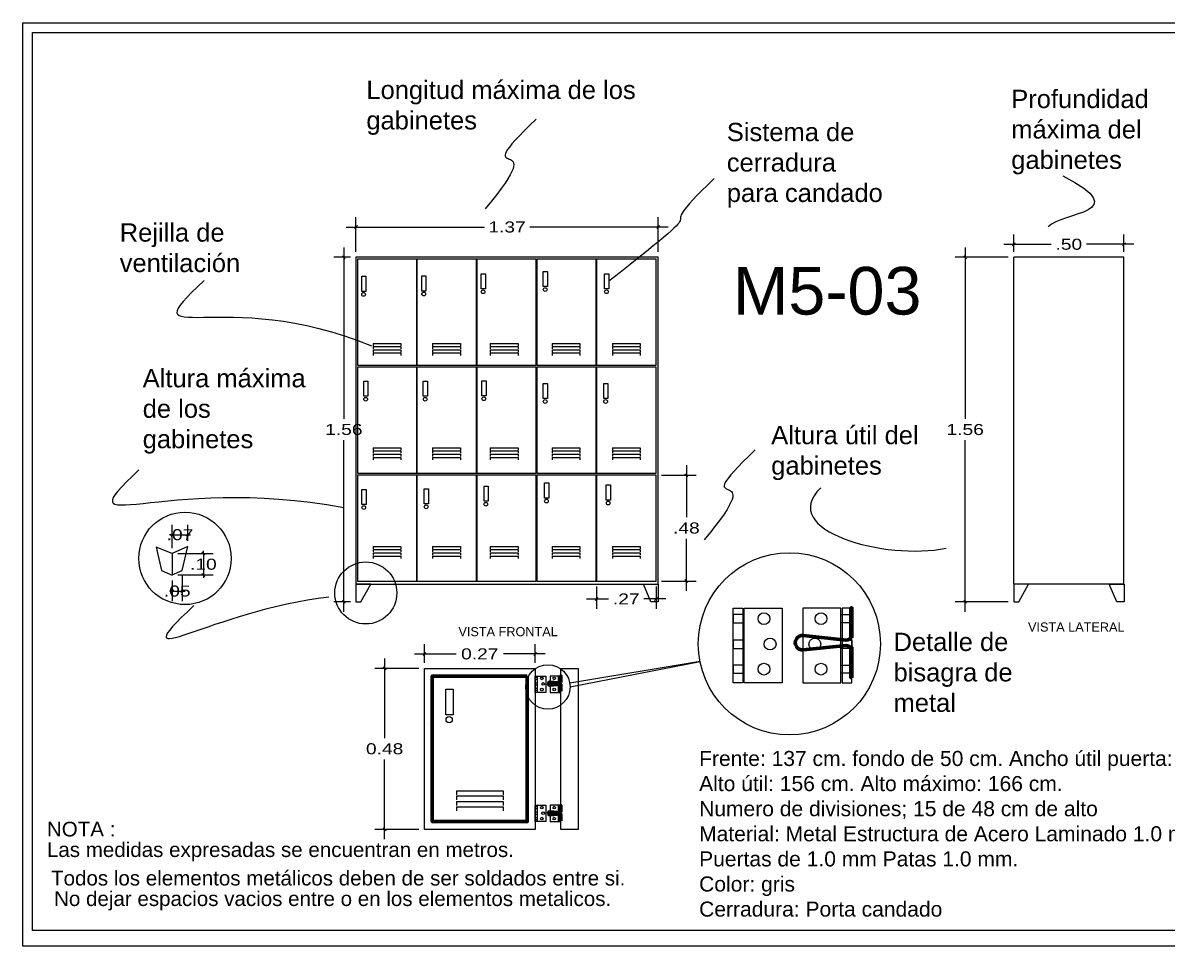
# Model space of a CAD drawing. Header units: inches. Extents: x 2.8 to 12, y 0.4 to 15.1.
# Drawn here: x 2.84 to 8.03, y 10.92 to 15.11 of the extents above; entities that cross this region are included whole.
import ezdxf

# ---------------------------------------------------------------- set-up
doc = ezdxf.new("R2010")
doc.units = ezdxf.units.IN
doc.header["$MEASUREMENT"] = 0
doc.layers.add('PDF_Texto', color=7, linetype='Continuous')
doc.styles.add('PDF Arial', font='arial.ttf')
doc.styles.get("Standard").update_dxf_attribs({"font": 'arial.ttf'})
doc.styles.add('TM-DIM', font='GOTHIC.TTF', dxfattribs={"width": 1.3})
doc.dimstyles.new('TM-25-4', dxfattribs={"dimscale": 0.25, "dimtxt": 0.2, "dimasz": 0.051, "dimexe": 0.18, "dimexo": 0.1, "dimgap": 0.09, "dimtad": 0, "dimtih": 1, "dimtoh": 1, "dimzin": 4, "dimdsep": 46, "dimtxsty": 'TM-DIM', "dimblk": 'OBLIQUE', "dimcen": 0.05, "dimdle": 0.18, "dimclrd": 1, "dimclre": 1, "dimclrt": 7, "dimadec": 0, "dimazin": 0, "dimtfac": 1, "dimtix": 1, "dimtmove": 2, "dimatfit": 3, "dimldrblk": 'OBLIQUE', "dimfxl": 1, "dimtolj": 1, "dimtzin": 4, "dimlwd": 0, "dimlwe": 0, "dimarcsym": 0})

# ---------------------------------------------------------------- blocks, each defined once
blk = doc.blocks.new('_Oblique')
at = {"color": 0, "linetype": 'ByBlock', "lineweight": -2}
blk.add_line((-0.5, -0.5), (0.5, 0.5), dxfattribs=at)
blk = doc.blocks.new('*D2')
at = {"color": 1, "lineweight": 0, "transparency": 16777216}
for p, q in [((4.3538, 14.0721), (4.3538, 14.2292)), ((5.7238, 14.0721), (5.7238, 14.2292)), ((4.3088, 14.1842), (4.9362, 14.1842)), ((5.7688, 14.1842), (5.1414, 14.1842))]:
    blk.add_line(p, q, dxfattribs=at)
at = {"layer": 'Defpoints', "color": 0, "transparency": 16777216}
for p in [(5.7238, 14.1842), (4.3538, 14.0471), (5.7238, 14.0471)]:
    blk.add_point(p, dxfattribs=at)
at = {"color": 1, "lineweight": 0, "transparency": 16777216, "xscale": 0.01275, "yscale": 0.01275, "zscale": 0.01275, "rotation": 180}
blk.add_blockref('_Oblique', (4.3538, 14.1842), dxfattribs=at)
at = {"color": 1, "lineweight": 0, "transparency": 16777216, "xscale": 0.01275, "yscale": 0.01275, "zscale": 0.01275}
blk.add_blockref('_Oblique', (5.7238, 14.1842), dxfattribs=at)
at = {"color": 7, "transparency": 16777216, "insert": (5.0388, 14.1842), "char_height": 0.05, "attachment_point": 5, "style": 'TM-DIM'}
blk.add_mtext('\\A1;1.37', dxfattribs=at)
blk = doc.blocks.new('*D7')
at = {"color": 1, "lineweight": 0, "transparency": 16777216}
for p, q in [((5.8519, 13.1048), (5.8519, 12.8685)), ((5.7391, 13.0598), (5.8969, 13.0598)), ((5.8519, 12.5348), (5.8519, 12.771)), ((5.7391, 12.5798), (5.8969, 12.5798))]:
    blk.add_line(p, q, dxfattribs=at)
at = {"layer": 'Defpoints', "color": 0, "transparency": 16777216}
for p in [(5.7141, 13.0598), (5.7141, 12.5798), (5.8519, 12.5798)]:
    blk.add_point(p, dxfattribs=at)
at = {"color": 1, "lineweight": 0, "transparency": 16777216, "xscale": 0.01275, "yscale": 0.01275, "zscale": 0.01275}
for p, rotation in [((5.8519, 13.0598), 90), ((5.8519, 12.5798), 270)]:
    blk.add_blockref('_Oblique', p, dxfattribs=dict(at, rotation=rotation))
at = {"color": 7, "transparency": 16777216, "insert": (5.8519, 12.8198), "char_height": 0.05, "attachment_point": 5, "style": 'TM-DIM'}
blk.add_mtext('\\A1;.48', dxfattribs=at)
blk = doc.blocks.new('*D8')
at = {"color": 1, "lineweight": 0, "transparency": 16777216}
for p, q in [((5.4441, 12.5548), (5.4441, 12.4534)), ((5.7141, 12.5548), (5.7141, 12.4534)), ((5.3991, 12.4984), (5.4993, 12.4984)), ((5.7591, 12.4984), (5.659, 12.4984))]:
    blk.add_line(p, q, dxfattribs=at)
at = {"layer": 'Defpoints', "color": 0, "transparency": 16777216}
for p in [(5.4441, 12.5798), (5.7141, 12.5798), (5.4441, 12.4984)]:
    blk.add_point(p, dxfattribs=at)
at = {"color": 1, "lineweight": 0, "transparency": 16777216, "xscale": 0.01275, "yscale": 0.01275, "zscale": 0.01275, "rotation": 180}
blk.add_blockref('_Oblique', (5.4441, 12.4984), dxfattribs=at)
at = {"color": 1, "lineweight": 0, "transparency": 16777216, "xscale": 0.01275, "yscale": 0.01275, "zscale": 0.01275}
blk.add_blockref('_Oblique', (5.7141, 12.4984), dxfattribs=at)
at = {"color": 7, "transparency": 16777216, "insert": (5.5791, 12.4984), "char_height": 0.05, "attachment_point": 5, "style": 'TM-DIM'}
blk.add_mtext('\\A1;.27', dxfattribs=at)
blk = doc.blocks.new('*D9')
at = {"color": 1, "lineweight": 0, "transparency": 16777216}
for p, q in [((4.2991, 14.0921), (4.2991, 13.3151)), ((4.3288, 14.0471), (4.2541, 14.0471)), ((4.2991, 12.4407), (4.2991, 13.2176)), ((4.3288, 12.4857), (4.2541, 12.4857))]:
    blk.add_line(p, q, dxfattribs=at)
at = {"layer": 'Defpoints', "color": 0, "transparency": 16777216}
for p in [(4.3538, 14.0471), (4.2991, 12.4857), (4.3538, 12.4857)]:
    blk.add_point(p, dxfattribs=at)
at = {"color": 1, "lineweight": 0, "transparency": 16777216, "xscale": 0.01275, "yscale": 0.01275, "zscale": 0.01275}
for p, rotation in [((4.2991, 14.0471), 90), ((4.2991, 12.4857), 270)]:
    blk.add_blockref('_Oblique', p, dxfattribs=dict(at, rotation=rotation))
at = {"color": 7, "transparency": 16777216, "insert": (4.2991, 13.2664), "char_height": 0.05, "attachment_point": 5, "style": 'TM-DIM'}
blk.add_mtext('\\A1;1.56', dxfattribs=at)
blk = doc.blocks.new('*D10')
at = {"color": 1, "lineweight": 0, "transparency": 16777216}
for p, q in [((7.3356, 14.0721), (7.3356, 14.151)), ((7.8356, 14.0721), (7.8356, 14.151)), ((7.2906, 14.106), (7.506, 14.106)), ((7.8806, 14.106), (7.6652, 14.106))]:
    blk.add_line(p, q, dxfattribs=at)
at = {"layer": 'Defpoints', "color": 0, "transparency": 16777216}
for p in [(7.8356, 14.106), (7.3356, 14.0471), (7.8356, 14.0471)]:
    blk.add_point(p, dxfattribs=at)
at = {"color": 1, "lineweight": 0, "transparency": 16777216, "xscale": 0.01275, "yscale": 0.01275, "zscale": 0.01275, "rotation": 180}
blk.add_blockref('_Oblique', (7.3356, 14.106), dxfattribs=at)
at = {"color": 1, "lineweight": 0, "transparency": 16777216, "xscale": 0.01275, "yscale": 0.01275, "zscale": 0.01275}
blk.add_blockref('_Oblique', (7.8356, 14.106), dxfattribs=at)
at = {"color": 7, "transparency": 16777216, "insert": (7.5856, 14.106), "char_height": 0.05, "attachment_point": 5, "style": 'TM-DIM'}
blk.add_mtext('\\A1;.50', dxfattribs=at)
blk = doc.blocks.new('*D11')
at = {"color": 1, "lineweight": 0, "transparency": 16777216}
for p, q in [((7.1158, 14.0921), (7.1158, 13.315)), ((7.3106, 14.0471), (7.0708, 14.0471)), ((7.1158, 12.4404), (7.1158, 13.2175)), ((7.3106, 12.4854), (7.0708, 12.4854))]:
    blk.add_line(p, q, dxfattribs=at)
at = {"layer": 'Defpoints', "color": 0, "transparency": 16777216}
for p in [(7.3356, 14.0471), (7.1158, 12.4854), (7.3356, 12.4854)]:
    blk.add_point(p, dxfattribs=at)
at = {"color": 1, "lineweight": 0, "transparency": 16777216, "xscale": 0.01275, "yscale": 0.01275, "zscale": 0.01275}
for p, rotation in [((7.1158, 14.0471), 90), ((7.1158, 12.4854), 270)]:
    blk.add_blockref('_Oblique', p, dxfattribs=dict(at, rotation=rotation))
at = {"color": 7, "transparency": 16777216, "insert": (7.1158, 13.2662), "char_height": 0.05, "attachment_point": 5, "style": 'TM-DIM'}
blk.add_mtext('\\A1;1.56', dxfattribs=at)
blk = doc.blocks.new('*D22')
at = {"color": 1, "lineweight": 0, "transparency": 16777216}
for p, q in [((3.6622, 12.7041), (3.6622, 12.7168)), ((3.546, 12.7041), (3.7072, 12.7041)), ((3.6622, 12.7041), (3.6622, 12.6071)), ((3.546, 12.6071), (3.7072, 12.6071)), ((3.6622, 12.6071), (3.6622, 12.5943))]:
    blk.add_line(p, q, dxfattribs=at)
at = {"layer": 'Defpoints', "color": 0, "transparency": 16777216}
for p in [(3.521, 12.7041), (3.521, 12.6071), (3.6622, 12.6071)]:
    blk.add_point(p, dxfattribs=at)
at = {"color": 1, "lineweight": 0, "transparency": 16777216, "xscale": 0.01275, "yscale": 0.01275, "zscale": 0.01275}
for p, rotation in [((3.6622, 12.7041), 270), ((3.6622, 12.6071), 90)]:
    blk.add_blockref('_Oblique', p, dxfattribs=dict(at, rotation=rotation))
at = {"color": 7, "transparency": 16777216, "insert": (3.6622, 12.6556), "char_height": 0.05, "attachment_point": 5, "style": 'TM-DIM'}
blk.add_mtext('\\A1;.10', dxfattribs=at)
blk = doc.blocks.new('*D23')
at = {"color": 1, "lineweight": 0, "transparency": 16777216}
for p, q in [((3.521, 12.7291), (3.521, 12.8344)), ((3.5912, 12.7619), (3.5912, 12.8344)), ((3.521, 12.7894), (3.5083, 12.7894)), ((3.521, 12.7894), (3.5912, 12.7894)), ((3.5912, 12.7894), (3.604, 12.7894))]:
    blk.add_line(p, q, dxfattribs=at)
at = {"layer": 'Defpoints', "color": 0, "transparency": 16777216}
for p in [(3.5912, 12.7894), (3.5912, 12.7369), (3.521, 12.7041)]:
    blk.add_point(p, dxfattribs=at)
at = {"color": 1, "lineweight": 0, "transparency": 16777216, "xscale": 0.01275, "yscale": 0.01275, "zscale": 0.01275}
blk.add_blockref('_Oblique', (3.521, 12.7894), dxfattribs=at)
at = {"color": 1, "lineweight": 0, "transparency": 16777216, "xscale": 0.01275, "yscale": 0.01275, "zscale": 0.01275, "rotation": 180}
blk.add_blockref('_Oblique', (3.5912, 12.7894), dxfattribs=at)
at = {"color": 7, "transparency": 16777216, "insert": (3.5561, 12.7894), "char_height": 0.05, "attachment_point": 5, "style": 'TM-DIM'}
blk.add_mtext('\\A1;.07', dxfattribs=at)
blk = doc.blocks.new('*D24')
at = {"color": 1, "lineweight": 0, "transparency": 16777216}
for p, q in [((3.521, 12.5821), (3.521, 12.4891)), ((3.5664, 12.6029), (3.5664, 12.4891)), ((3.521, 12.5341), (3.5083, 12.5341)), ((3.521, 12.5341), (3.5664, 12.5341)), ((3.5664, 12.5341), (3.5792, 12.5341))]:
    blk.add_line(p, q, dxfattribs=at)
at = {"layer": 'Defpoints', "color": 0, "transparency": 16777216}
for p in [(3.521, 12.6071), (3.5664, 12.6279), (3.5664, 12.5341)]:
    blk.add_point(p, dxfattribs=at)
at = {"color": 1, "lineweight": 0, "transparency": 16777216, "xscale": 0.01275, "yscale": 0.01275, "zscale": 0.01275}
blk.add_blockref('_Oblique', (3.521, 12.5341), dxfattribs=at)
at = {"color": 1, "lineweight": 0, "transparency": 16777216, "xscale": 0.01275, "yscale": 0.01275, "zscale": 0.01275, "rotation": 180}
blk.add_blockref('_Oblique', (3.5664, 12.5341), dxfattribs=at)
at = {"color": 7, "transparency": 16777216, "insert": (3.5437, 12.5341), "char_height": 0.05, "attachment_point": 5, "style": 'TM-DIM'}
blk.add_mtext('\\A1;.05', dxfattribs=at)
blk = doc.blocks.new('*D29')
at = {"color": 1, "lineweight": 0, "transparency": 16777216}
for p, q in [((4.4838, 12.2289), (4.4838, 11.8677)), ((4.6393, 12.1839), (4.4388, 12.1839)), ((4.4838, 11.4091), (4.4838, 11.7702)), ((4.6393, 11.4541), (4.4388, 11.4541))]:
    blk.add_line(p, q, dxfattribs=at)
at = {"layer": 'Defpoints', "color": 0, "transparency": 16777216}
for p in [(4.6643, 12.1839), (4.4838, 11.4541), (4.6643, 11.4541)]:
    blk.add_point(p, dxfattribs=at)
at = {"color": 1, "lineweight": 0, "transparency": 16777216, "xscale": 0.01275, "yscale": 0.01275, "zscale": 0.01275}
for p, rotation in [((4.4838, 12.1839), 90), ((4.4838, 11.4541), 270)]:
    blk.add_blockref('_Oblique', p, dxfattribs=dict(at, rotation=rotation))
at = {"color": 7, "transparency": 16777216, "insert": (4.4838, 11.819), "char_height": 0.05, "attachment_point": 5, "style": 'TM-DIM'}
blk.add_mtext('\\A1;0.48', dxfattribs=at)
blk = doc.blocks.new('*D30')
at = {"color": 1, "lineweight": 0, "transparency": 16777216}
for p, q in [((4.6643, 12.2089), (4.6643, 12.2942)), ((5.1659, 12.2089), (5.1659, 12.2942)), ((4.6193, 12.2492), (4.8075, 12.2492)), ((5.2109, 12.2492), (5.0227, 12.2492))]:
    blk.add_line(p, q, dxfattribs=at)
at = {"layer": 'Defpoints', "color": 0, "transparency": 16777216}
for p in [(5.1659, 12.2492), (4.6643, 12.1839), (5.1659, 12.1839)]:
    blk.add_point(p, dxfattribs=at)
at = {"color": 1, "lineweight": 0, "transparency": 16777216, "xscale": 0.01275, "yscale": 0.01275, "zscale": 0.01275, "rotation": 180}
blk.add_blockref('_Oblique', (4.6643, 12.2492), dxfattribs=at)
at = {"color": 1, "lineweight": 0, "transparency": 16777216, "xscale": 0.01275, "yscale": 0.01275, "zscale": 0.01275}
blk.add_blockref('_Oblique', (5.1659, 12.2492), dxfattribs=at)
at = {"color": 7, "transparency": 16777216, "insert": (4.9151, 12.2492), "char_height": 0.05, "attachment_point": 5, "style": 'TM-DIM'}
blk.add_mtext('\\A1;0.27', dxfattribs=at)

msp = doc.modelspace()

# ---------------------------------------------------------------- linework, layer by layer
at = {"color": 5}
for p, q in [((5.7238, 14.0471), (4.3538, 14.0471)), ((4.3538, 14.0471), (4.3538, 12.4871)), ((4.6302, 14.0382), (4.3602, 14.0382)), ((4.3602, 14.0382), (4.3602, 13.5582)), ((4.9002, 14.0382), (4.6302, 14.0382)), ((4.6302, 14.0382), (4.6302, 13.5582)), ((4.6302, 13.5582), (4.6302, 14.0382)), ((4.9002, 13.5582), (4.9002, 14.0382)), ((5.1711, 14.0382), (4.9011, 14.0382)), ((4.9011, 14.0382), (4.9011, 13.5582)), ((5.1711, 13.5582), (5.1711, 14.0382)), ((5.4435, 14.0382), (5.1735, 14.0382)), ((5.1735, 14.0382), (5.1735, 13.5582)), ((5.4435, 13.5582), (5.4435, 14.0382)), ((5.7141, 14.0382), (5.4441, 14.0382)), ((5.4441, 14.0382), (5.4441, 13.5582)), ((5.7141, 13.5582), (5.7141, 14.0382)), ((5.7238, 12.5656), (5.7238, 14.0471)), ((7.8356, 14.0471), (7.3356, 14.0471)), ((7.336, 12.5652), (7.3356, 14.0471)), ((7.8356, 12.5656), (7.8356, 14.0471)), ((4.4314, 13.6569), (4.5574, 13.6569)), ((4.4314, 13.6569), (4.4314, 13.6457)), ((4.4314, 13.6431), (4.5574, 13.6431)), ((4.4314, 13.6431), (4.4314, 13.6319)), ((4.5574, 13.6569), (4.5574, 13.6457)), ((4.5574, 13.6431), (4.5574, 13.6319)), ((4.7016, 13.6569), (4.8276, 13.6569)), ((4.7016, 13.6569), (4.7016, 13.6457)), ((4.7016, 13.6431), (4.8276, 13.6431)), ((4.7016, 13.6431), (4.7016, 13.6319)), ((4.8276, 13.6569), (4.8276, 13.6457)), ((4.8276, 13.6431), (4.8276, 13.6319)), ((4.9625, 13.6569), (5.0885, 13.6569)), ((4.9625, 13.6569), (4.9625, 13.6457)), ((4.9625, 13.6431), (5.0885, 13.6431)), ((4.9625, 13.6431), (4.9625, 13.6319)), ((5.0885, 13.6569), (5.0885, 13.6457)), ((5.0885, 13.6431), (5.0885, 13.6319)), ((5.243, 13.6569), (5.369, 13.6569)), ((5.243, 13.6569), (5.243, 13.6457)), ((5.243, 13.6431), (5.369, 13.6431)), ((5.243, 13.6431), (5.243, 13.6319)), ((5.369, 13.6569), (5.369, 13.6457)), ((5.369, 13.6431), (5.369, 13.6319)), ((5.5169, 13.6569), (5.643, 13.6569)), ((5.5169, 13.6569), (5.5169, 13.6457)), ((5.5169, 13.6431), (5.643, 13.6431)), ((5.5169, 13.6431), (5.5169, 13.6319)), ((5.643, 13.6569), (5.643, 13.6457)), ((5.643, 13.6431), (5.643, 13.6319)), ((4.4314, 13.6282), (4.5574, 13.6282)), ((4.4314, 13.6282), (4.4314, 13.617)), ((4.4314, 13.6135), (4.5574, 13.6135)), ((4.4314, 13.6135), (4.4314, 13.6023)), ((4.5574, 13.6282), (4.5574, 13.617)), ((4.5574, 13.6135), (4.5574, 13.6023)), ((4.7016, 13.6282), (4.8276, 13.6282)), ((4.7016, 13.6282), (4.7016, 13.617)), ((4.7016, 13.6135), (4.8276, 13.6135)), ((4.7016, 13.6135), (4.7016, 13.6023)), ((4.8276, 13.6282), (4.8276, 13.617)), ((4.8276, 13.6135), (4.8276, 13.6023)), ((4.9625, 13.6282), (5.0885, 13.6282)), ((4.9625, 13.6282), (4.9625, 13.617)), ((4.9625, 13.6135), (5.0885, 13.6135)), ((4.9625, 13.6135), (4.9625, 13.6023)), ((5.0885, 13.6282), (5.0885, 13.617)), ((5.0885, 13.6135), (5.0885, 13.6023)), ((5.243, 13.6282), (5.369, 13.6282)), ((5.243, 13.6282), (5.243, 13.617)), ((5.243, 13.6135), (5.369, 13.6135)), ((5.243, 13.6135), (5.243, 13.6023)), ((5.369, 13.6282), (5.369, 13.617)), ((5.369, 13.6135), (5.369, 13.6023)), ((5.5169, 13.6282), (5.643, 13.6282)), ((5.5169, 13.6282), (5.5169, 13.617)), ((5.5169, 13.6135), (5.643, 13.6135)), ((5.5169, 13.6135), (5.5169, 13.6023)), ((5.643, 13.6282), (5.643, 13.617)), ((5.643, 13.6135), (5.643, 13.6023)), ((4.3602, 13.5582), (4.6302, 13.5582)), ((4.6302, 13.5489), (4.3602, 13.5489)), ((4.3602, 13.5489), (4.3602, 13.0689)), ((4.6302, 13.5582), (4.9002, 13.5582)), ((4.9002, 13.5489), (4.6302, 13.5489)), ((4.6302, 13.5489), (4.6302, 13.0689)), ((4.6302, 13.0689), (4.6302, 13.5489)), ((4.9002, 13.0689), (4.9002, 13.5489)), ((4.9011, 13.5582), (5.1711, 13.5582)), ((5.1711, 13.5489), (4.9011, 13.5489)), ((4.9011, 13.5489), (4.9011, 13.0689)), ((5.1711, 13.0689), (5.1711, 13.5489)), ((5.1735, 13.5582), (5.4435, 13.5582)), ((5.4435, 13.5489), (5.1735, 13.5489)), ((5.1735, 13.5489), (5.1735, 13.0689)), ((5.4435, 13.0689), (5.4435, 13.5489)), ((5.4441, 13.5582), (5.7141, 13.5582)), ((5.7141, 13.5489), (5.4441, 13.5489)), ((5.4441, 13.5489), (5.4441, 13.0689)), ((5.7141, 13.0689), (5.7141, 13.5489)), ((4.4314, 13.1836), (4.5574, 13.1836)), ((4.4314, 13.1836), (4.4314, 13.1724)), ((4.5574, 13.1836), (4.5574, 13.1724)), ((4.7016, 13.1836), (4.8276, 13.1836)), ((4.7016, 13.1836), (4.7016, 13.1724)), ((4.8276, 13.1836), (4.8276, 13.1724)), ((4.9625, 13.1836), (5.0885, 13.1836)), ((4.9625, 13.1836), (4.9625, 13.1724)), ((5.0885, 13.1836), (5.0885, 13.1724)), ((5.243, 13.1836), (5.369, 13.1836)), ((5.243, 13.1836), (5.243, 13.1724)), ((5.369, 13.1836), (5.369, 13.1724)), ((5.5169, 13.1836), (5.643, 13.1836)), ((5.5169, 13.1836), (5.5169, 13.1724)), ((5.643, 13.1836), (5.643, 13.1724)), ((4.4314, 13.1697), (4.5574, 13.1697)), ((4.4314, 13.1697), (4.4314, 13.1586)), ((4.4314, 13.1548), (4.5574, 13.1548)), ((4.4314, 13.1548), (4.4314, 13.1437)), ((4.4314, 13.1401), (4.5574, 13.1401)), ((4.4314, 13.1401), (4.4314, 13.129)), ((4.5574, 13.1697), (4.5574, 13.1586)), ((4.5574, 13.1548), (4.5574, 13.1437)), ((4.5574, 13.1401), (4.5574, 13.129)), ((4.7016, 13.1697), (4.8276, 13.1697)), ((4.7016, 13.1697), (4.7016, 13.1586)), ((4.7016, 13.1548), (4.8276, 13.1548)), ((4.7016, 13.1548), (4.7016, 13.1437)), ((4.7016, 13.1401), (4.8276, 13.1401)), ((4.7016, 13.1401), (4.7016, 13.129)), ((4.8276, 13.1697), (4.8276, 13.1586)), ((4.8276, 13.1548), (4.8276, 13.1437)), ((4.8276, 13.1401), (4.8276, 13.129)), ((4.9625, 13.1697), (5.0885, 13.1697)), ((4.9625, 13.1697), (4.9625, 13.1586)), ((4.9625, 13.1548), (5.0885, 13.1548)), ((4.9625, 13.1548), (4.9625, 13.1437)), ((4.9625, 13.1401), (5.0885, 13.1401)), ((4.9625, 13.1401), (4.9625, 13.129)), ((5.0885, 13.1697), (5.0885, 13.1586)), ((5.0885, 13.1548), (5.0885, 13.1437)), ((5.0885, 13.1401), (5.0885, 13.129)), ((5.243, 13.1697), (5.369, 13.1697)), ((5.243, 13.1697), (5.243, 13.1586)), ((5.243, 13.1548), (5.369, 13.1548)), ((5.243, 13.1548), (5.243, 13.1437)), ((5.243, 13.1401), (5.369, 13.1401)), ((5.243, 13.1401), (5.243, 13.129)), ((5.369, 13.1697), (5.369, 13.1586)), ((5.369, 13.1548), (5.369, 13.1437)), ((5.369, 13.1401), (5.369, 13.129)), ((5.5169, 13.1697), (5.643, 13.1697)), ((5.5169, 13.1697), (5.5169, 13.1586)), ((5.5169, 13.1548), (5.643, 13.1548)), ((5.5169, 13.1548), (5.5169, 13.1437)), ((5.5169, 13.1401), (5.643, 13.1401)), ((5.5169, 13.1401), (5.5169, 13.129)), ((5.643, 13.1697), (5.643, 13.1586)), ((5.643, 13.1548), (5.643, 13.1437)), ((5.643, 13.1401), (5.643, 13.129)), ((4.3602, 13.0689), (4.6302, 13.0689)), ((4.6302, 13.0598), (4.3602, 13.0598)), ((4.3602, 13.0598), (4.3602, 12.5798)), ((4.6302, 13.0689), (4.9002, 13.0689)), ((4.9002, 13.0598), (4.6302, 13.0598)), ((4.6302, 13.0598), (4.6302, 12.5798)), ((4.6302, 12.5798), (4.6302, 13.0598)), ((4.9002, 12.5798), (4.9002, 13.0598)), ((4.9011, 13.0689), (5.1711, 13.0689)), ((5.1711, 13.0598), (4.9011, 13.0598)), ((4.9011, 13.0598), (4.9011, 12.5798)), ((5.1711, 12.5798), (5.1711, 13.0598)), ((5.1735, 13.0689), (5.4435, 13.0689)), ((5.4435, 13.0598), (5.1735, 13.0598)), ((5.1735, 13.0598), (5.1735, 12.5798)), ((5.4435, 12.5798), (5.4435, 13.0598)), ((5.4441, 13.0689), (5.7141, 13.0689)), ((5.7141, 13.0598), (5.4441, 13.0598)), ((5.4441, 13.0598), (5.4441, 12.5798)), ((5.7141, 12.5798), (5.7141, 13.0598)), ((3.521, 12.7041), (3.4481, 12.7334)), ((3.4481, 12.7334), (3.4717, 12.6269)), ((3.5912, 12.7369), (3.521, 12.7041)), ((3.5664, 12.6279), (3.5912, 12.7369)), ((4.4314, 12.7366), (4.5574, 12.7366)), ((4.4314, 12.7366), (4.4314, 12.7254)), ((4.4314, 12.7227), (4.5574, 12.7227)), ((4.4314, 12.7227), (4.4314, 12.7116)), ((4.5574, 12.7366), (4.5574, 12.7254)), ((4.5574, 12.7227), (4.5574, 12.7116)), ((4.7016, 12.7366), (4.8276, 12.7366)), ((4.7016, 12.7366), (4.7016, 12.7254)), ((4.7016, 12.7227), (4.8276, 12.7227)), ((4.7016, 12.7227), (4.7016, 12.7116)), ((4.8276, 12.7366), (4.8276, 12.7254)), ((4.8276, 12.7227), (4.8276, 12.7116)), ((4.9625, 12.7366), (5.0885, 12.7366)), ((4.9625, 12.7366), (4.9625, 12.7254)), ((4.9625, 12.7227), (5.0885, 12.7227)), ((4.9625, 12.7227), (4.9625, 12.7116)), ((5.0885, 12.7366), (5.0885, 12.7254)), ((5.0885, 12.7227), (5.0885, 12.7116)), ((5.243, 12.7366), (5.369, 12.7366)), ((5.243, 12.7366), (5.243, 12.7254)), ((5.243, 12.7227), (5.369, 12.7227)), ((5.243, 12.7227), (5.243, 12.7116)), ((5.369, 12.7366), (5.369, 12.7254)), ((5.369, 12.7227), (5.369, 12.7116)), ((5.5169, 12.7366), (5.643, 12.7366)), ((5.5169, 12.7366), (5.5169, 12.7254)), ((5.5169, 12.7227), (5.643, 12.7227)), ((5.5169, 12.7227), (5.5169, 12.7116)), ((5.643, 12.7366), (5.643, 12.7254)), ((5.643, 12.7227), (5.643, 12.7116)), ((3.521, 12.7041), (3.521, 12.6071)), ((4.4314, 12.7078), (4.5574, 12.7078)), ((4.4314, 12.7078), (4.4314, 12.6967)), ((4.4314, 12.6931), (4.5574, 12.6931)), ((4.4314, 12.6931), (4.4314, 12.682)), ((4.5574, 12.7078), (4.5574, 12.6967)), ((4.5574, 12.6931), (4.5574, 12.682)), ((4.7016, 12.7078), (4.8276, 12.7078)), ((4.7016, 12.7078), (4.7016, 12.6967)), ((4.7016, 12.6931), (4.8276, 12.6931)), ((4.7016, 12.6931), (4.7016, 12.682)), ((4.8276, 12.7078), (4.8276, 12.6967)), ((4.8276, 12.6931), (4.8276, 12.682)), ((4.9625, 12.7078), (5.0885, 12.7078)), ((4.9625, 12.7078), (4.9625, 12.6967)), ((4.9625, 12.6931), (5.0885, 12.6931)), ((4.9625, 12.6931), (4.9625, 12.682)), ((5.0885, 12.7078), (5.0885, 12.6967)), ((5.0885, 12.6931), (5.0885, 12.682)), ((5.243, 12.7078), (5.369, 12.7078)), ((5.243, 12.7078), (5.243, 12.6967)), ((5.243, 12.6931), (5.369, 12.6931)), ((5.243, 12.6931), (5.243, 12.682)), ((5.369, 12.7078), (5.369, 12.6967)), ((5.369, 12.6931), (5.369, 12.682)), ((5.5169, 12.7078), (5.643, 12.7078)), ((5.5169, 12.7078), (5.5169, 12.6967)), ((5.5169, 12.6931), (5.643, 12.6931)), ((5.5169, 12.6931), (5.5169, 12.682)), ((5.643, 12.7078), (5.643, 12.6967)), ((5.643, 12.6931), (5.643, 12.682)), ((3.4717, 12.6269), (3.521, 12.6066)), ((3.521, 12.6071), (3.5664, 12.6279)), ((4.3538, 12.5656), (5.7238, 12.5656)), ((4.4207, 12.5656), (4.3538, 12.5656)), ((4.3538, 12.5656), (4.3538, 12.4857)), ((4.3602, 12.5798), (4.6302, 12.5798)), ((4.3765, 12.4857), (4.4207, 12.5656)), ((4.6302, 12.5798), (4.9002, 12.5798)), ((4.9011, 12.5798), (5.1711, 12.5798)), ((5.1735, 12.5798), (5.4435, 12.5798)), ((5.4441, 12.5798), (5.7141, 12.5798)), ((5.6907, 12.4849), (5.6572, 12.5652)), ((5.6572, 12.5652), (5.7238, 12.5652)), ((5.7241, 12.5652), (5.7241, 12.4849)), ((7.836, 12.5652), (7.336, 12.5652)), ((7.4029, 12.5652), (7.336, 12.5652)), ((7.336, 12.5652), (7.336, 12.4854)), ((7.3587, 12.4854), (7.4029, 12.5652)), ((7.8025, 12.4849), (7.769, 12.5652)), ((7.769, 12.5652), (7.8356, 12.5652)), ((7.836, 12.5652), (7.836, 12.4849)), ((4.3538, 12.4857), (4.3765, 12.4857)), ((5.7241, 12.4849), (5.6907, 12.4849)), ((7.336, 12.4854), (7.3587, 12.4854)), ((7.836, 12.4849), (7.8025, 12.4849)), ((5.9136, 12.2156), (5.3233, 12.1163)), ((5.3247, 12.0996), (5.9136, 12.2156)), ((4.809, 11.6293), (5.0209, 11.6293)), ((4.809, 11.6293), (4.809, 11.6106)), ((5.0209, 11.6293), (5.0209, 11.6106)), ((4.809, 11.6061), (5.0209, 11.6061)), ((4.809, 11.6061), (4.809, 11.5873)), ((4.809, 11.581), (5.0209, 11.581)), ((4.809, 11.581), (4.809, 11.5622)), ((5.0209, 11.6061), (5.0209, 11.5873)), ((5.0209, 11.581), (5.0209, 11.5622)), ((4.809, 11.5563), (5.0209, 11.5563)), ((4.809, 11.5563), (4.809, 11.5375)), ((5.0209, 11.5563), (5.0209, 11.5375))]:
    msp.add_line(p, q, dxfattribs=at)
for points in [[(2.8439, 15.1096), (11.9131, 15.1096), (11.9131, 10.9249), (2.8439, 10.9249)], [(2.8876, 15.0665), (11.8259, 15.0665), (11.8259, 10.9961), (2.8876, 10.9961)], [(4.3798, 13.9612), (4.3989, 13.9612), (4.3989, 13.8927), (4.3798, 13.8927)], [(4.6522, 13.9628), (4.6714, 13.9628), (4.6714, 13.8943), (4.6522, 13.8943)], [(4.9215, 13.9729), (4.9407, 13.9729), (4.9407, 13.9044), (4.9215, 13.9044)], [(5.2028, 13.9827), (5.2219, 13.9827), (5.2219, 13.9142), (5.2028, 13.9142)], [(5.4812, 13.9729), (5.5003, 13.9729), (5.5003, 13.9044), (5.4812, 13.9044)], [(4.925, 13.4879), (4.9441, 13.4879), (4.9441, 13.4194), (4.925, 13.4194)], [(4.3893, 13.4859), (4.4084, 13.4859), (4.4084, 13.4174), (4.3893, 13.4174)], [(4.6592, 13.4859), (4.6783, 13.4859), (4.6783, 13.4174), (4.6592, 13.4174)], [(5.2031, 13.4757), (5.2222, 13.4757), (5.2222, 13.4072), (5.2031, 13.4072)], [(5.4771, 13.4757), (5.4962, 13.4757), (5.4962, 13.4072), (5.4771, 13.4072)], [(5.2086, 13.0244), (5.2278, 13.0244), (5.2278, 12.9559), (5.2086, 12.9559)], [(4.3804, 12.9947), (4.3995, 12.9947), (4.3995, 12.9263), (4.3804, 12.9263)], [(4.6634, 12.998), (4.6825, 12.998), (4.6825, 12.9295), (4.6634, 12.9295)], [(4.9344, 13.01), (4.9535, 13.01), (4.9535, 12.9415), (4.9344, 12.9415)], [(5.4887, 13.0153), (5.5078, 13.0153), (5.5078, 12.9468), (5.4887, 12.9468)], [(6.0637, 12.4569), (6.1076, 12.4569), (6.1076, 12.1178), (6.0637, 12.1178)], [(6.1143, 12.4569), (6.2861, 12.4569), (6.2861, 12.1178), (6.1143, 12.1178)], [(6.5513, 12.4569), (6.3795, 12.4569), (6.3795, 12.1178), (6.5513, 12.1178)], [(6.6019, 12.4569), (6.558, 12.4569), (6.558, 12.1178), (6.6019, 12.1178)], [(6.1143, 12.4276), (6.0637, 12.4276), (6.0637, 12.3906), (6.1143, 12.3906)], [(6.5513, 12.4276), (6.6019, 12.4276), (6.6019, 12.3906), (6.5513, 12.3906)], [(6.1143, 12.3111), (6.0636, 12.3111), (6.0636, 12.2742), (6.1143, 12.2742)], [(6.5513, 12.3111), (6.602, 12.3111), (6.602, 12.2742), (6.5513, 12.2742)], [(6.1141, 12.1989), (6.0637, 12.1989), (6.0637, 12.1619), (6.1141, 12.1619)], [(6.5515, 12.1989), (6.6019, 12.1989), (6.6019, 12.1619), (6.5515, 12.1619)], [(4.6643, 12.1839), (5.1659, 12.1839), (5.1659, 11.4541), (4.6643, 11.4541)], [(4.6994, 12.1487), (5.1307, 12.1487), (5.1307, 11.4892), (4.6994, 11.4892)], [(5.1659, 12.1487), (5.1755, 12.1487), (5.1755, 12.0747), (5.1659, 12.0747)], [(5.1769, 12.1423), (5.1659, 12.1423), (5.1659, 12.1342), (5.1769, 12.1342)], [(5.1769, 12.1487), (5.2144, 12.1487), (5.2144, 12.0747), (5.1769, 12.0747)], [(5.2723, 12.1487), (5.2348, 12.1487), (5.2348, 12.0747), (5.2723, 12.0747)], [(5.2723, 12.1423), (5.2834, 12.1423), (5.2834, 12.1342), (5.2723, 12.1342)], [(5.2834, 12.1487), (5.2738, 12.1487), (5.2738, 12.0747), (5.2834, 12.0747)], [(5.2834, 12.1839), (5.3616, 12.1839), (5.3616, 11.4541), (5.2834, 11.4541)], [(4.7619, 12.0889), (4.794, 12.0889), (4.794, 11.9738), (4.7619, 11.9738)], [(5.1769, 12.1169), (5.1659, 12.1169), (5.1659, 12.1088), (5.1769, 12.1088)], [(5.1769, 12.0924), (5.1659, 12.0924), (5.1659, 12.0843), (5.1769, 12.0843)], [(5.2723, 12.1169), (5.2834, 12.1169), (5.2834, 12.1088), (5.2723, 12.1088)], [(5.2724, 12.0924), (5.2834, 12.0924), (5.2834, 12.0843), (5.2724, 12.0843)], [(5.1659, 11.5632), (5.1755, 11.5632), (5.1755, 11.4892), (5.1659, 11.4892)], [(5.1769, 11.5568), (5.1659, 11.5568), (5.1659, 11.5488), (5.1769, 11.5488)], [(5.1769, 11.5314), (5.1659, 11.5314), (5.1659, 11.5234), (5.1769, 11.5234)], [(5.1769, 11.5632), (5.2144, 11.5632), (5.2144, 11.4892), (5.1769, 11.4892)], [(5.2723, 11.5632), (5.2348, 11.5632), (5.2348, 11.4892), (5.2723, 11.4892)], [(5.2723, 11.5568), (5.2834, 11.5568), (5.2834, 11.5488), (5.2723, 11.5488)], [(5.2723, 11.5314), (5.2834, 11.5314), (5.2834, 11.5234), (5.2723, 11.5234)], [(5.2834, 11.5632), (5.2738, 11.5632), (5.2738, 11.4892), (5.2834, 11.4892)], [(5.1769, 11.5069), (5.1659, 11.5069), (5.1659, 11.4989), (5.1769, 11.4989)], [(5.2724, 11.5069), (5.2834, 11.5069), (5.2834, 11.4989), (5.2724, 11.4989)]]:
    msp.add_lwpolyline(points, close=True, dxfattribs=at)
at = {"color": 5, "lineweight": 60}
for points in [[(6.6019, 12.3225), (6.6019, 12.4581), (6.5976, 12.4581), (6.5976, 12.3225)], [(6.6019, 12.1414), (6.6019, 12.277), (6.5976, 12.277), (6.5976, 12.1414)], [(5.1307, 12.1487), (5.1307, 11.4892), (4.6994, 11.4892), (4.6994, 12.1487)], [(5.2834, 12.1194), (5.2834, 12.149), (5.2824, 12.149), (5.2824, 12.1194)], [(5.2834, 12.0798), (5.2834, 12.1094), (5.2824, 12.1094), (5.2824, 12.0798)], [(5.2834, 11.5315), (5.2834, 11.5611), (5.2824, 11.5611), (5.2824, 11.5315)], [(5.2834, 11.492), (5.2834, 11.5216), (5.2824, 11.5216), (5.2824, 11.492)]]:
    msp.add_lwpolyline(points, close=True, dxfattribs=at)
for points in [[(6.5976, 12.277, 0.253417), (6.576, 12.287), (6.3813, 12.2674, -1.101637), (6.3817, 12.3327), (6.5762, 12.3122, 0.238425), (6.5976, 12.3225)], [(5.2824, 12.1094, 0.253417), (5.2777, 12.1116), (5.2352, 12.1073, -1.101637), (5.2353, 12.1216), (5.2778, 12.1171, 0.238425), (5.2824, 12.1194)], [(5.2824, 11.5216, 0.253417), (5.2777, 11.5238), (5.2352, 11.5195, -1.101637), (5.2353, 11.5338), (5.2778, 11.5293, 0.238425), (5.2824, 11.5315)]]:
    msp.add_lwpolyline(points, format="xyb", dxfattribs=at)
at = {"color": 5}
msp.add_lwpolyline([(4.6775, 11.9277), (4.6775, 11.9277)], dxfattribs=at)
for centre, radius in [((5.2115, 13.9007), 0.00846), ((4.3884, 13.8791), 0.00846), ((4.6609, 13.8807), 0.00846), ((4.9302, 13.8908), 0.00846), ((5.4898, 13.8908), 0.00846), ((4.3979, 13.4038), 0.00846), ((4.6678, 13.4038), 0.00846), ((4.9337, 13.4059), 0.00846), ((5.2117, 13.3936), 0.00846), ((5.4857, 13.3936), 0.00846), ((4.3891, 12.9127), 0.00846), ((4.6721, 12.9159), 0.00846), ((4.9431, 12.9279), 0.00846), ((5.2173, 12.9423), 0.00846), ((5.4974, 12.9332), 0.00846), ((3.5788, 12.6824), 0.2095), ((4.3986, 12.5256), 0.1405), ((6.3188, 12.2953), 0.4129), ((6.2034, 12.4091), 0.0268), ((6.4622, 12.4091), 0.0268), ((6.2314, 12.2941), 0.0268), ((6.4342, 12.2941), 0.0268), ((5.2242, 12.0996), 0.1005), ((6.2034, 12.1804), 0.0268), ((6.4622, 12.1804), 0.0268), ((5.1964, 12.1383), 0.00584), ((5.2529, 12.1383), 0.00584), ((5.1964, 12.0884), 0.00584), ((5.2025, 12.1132), 0.00584), ((5.2468, 12.1132), 0.00584), ((5.2529, 12.0884), 0.00584), ((4.7764, 11.951), 0.0142), ((5.1964, 11.5528), 0.00584), ((5.2025, 11.5277), 0.00584), ((5.2468, 11.5277), 0.00584), ((5.2529, 11.5528), 0.00584), ((5.1964, 11.5029), 0.00584), ((5.2529, 11.5029), 0.00584)]:
    msp.add_circle(centre, radius, dxfattribs=at)
at = {"color": 3}
for points in [[(5.1713, 14.6739), (4.825, 14.3428), (5.2686, 14.6574), (4.9394, 14.2663)], [(5.9771, 14.4039), (5.6308, 14.0729), (6.0744, 14.3874), (5.5003, 13.9387)], [(7.5583, 14.4171), (7.89, 14.2436), (7.5538, 14.2547), (7.4923, 14.1853)], [(3.6654, 13.9427), (3.3144, 13.6117), (3.758, 13.9263), (4.4246, 13.6451)], [(6.1644, 13.1746), (5.8181, 12.8436), (6.2617, 13.1581), (5.9326, 12.7671)], [(6.4607, 13.0021), (6.2592, 12.8079), (6.7558, 12.6713), (7.0293, 12.7288)], [(3.6186, 12.4685), (3.2676, 12.1375), (3.7112, 12.452), (4.2313, 12.5077)]]:
    msp.add_open_spline(points, degree=3, dxfattribs=at)
at = {"color": 5}
msp.add_open_spline([(3.37, 13.0834), (3.019, 12.7524), (3.4626, 13.067), (4.2991, 12.9132)], degree=3, dxfattribs=at)

# ---------------------------------------------------------------- texts
at = {"color": 3, "attachment_point": 1}
for s, width, gutter_width, heights, insert, char_height in [('Longitud máxima de los gabinetes', 1.459445, 0.4138, [0.3559], (4.4012, 14.8475), 0.082753), ('Profundidad máxima del gabinetes', 0.744767, 0.4138, [0], (7.3246, 14.8064), 0.082753), ('Sistema de cerradura para candado', 0.744767, 0.4138, [0], (6.0351, 14.6564), 0.082753), ('Rejilla de ventilación', 0.744767, 0.4138, [0], (3.2829, 14.2008), 0.082753), ('M5-03', 0.079889, 1.0797, [0], (6.0627, 14.0035), 0.21595), ('Altura máxima de los gabinetes', 0.744767, 0.4138, [0], (3.3871, 13.5405), 0.082753), ('Altura útil del gabinetes', 0.744767, 0.4138, [0], (6.2364, 13.2827), 0.082753)]:
    msp.add_mtext_dynamic_manual_height_columns(s, width=width, gutter_width=gutter_width, heights=heights, dxfattribs=dict(at, insert=insert, char_height=char_height))
at = {"color": 5, "insert": (6.791, 12.3453), "char_height": 0.082753, "attachment_point": 1}
msp.add_mtext_dynamic_manual_height_columns('Detalle de bisagra de metal', width=0.744767, gutter_width=0.4138, heights=[0], dxfattribs=at)
at = {"insert": (5.9096, 11.8096), "char_height": 0.068265, "attachment_point": 1}
msp.add_mtext_dynamic_manual_height_columns('Frente: 137 cm. fondo de 50 cm. Ancho útil puerta: 27 cm. aprox.  \\PAlto útil: 156 cm. Alto máximo: 166 cm.\\PNumero de divisiones; 15 de 48 cm de alto\\PMaterial: Metal Estructura de Acero Laminado 1.0 mm. \\PPuertas de 1.0 mm Patas 1.0 mm.\\PColor: gris\\PCerradura: Porta candado', width=3.026477, gutter_width=0.3413, heights=[0], dxfattribs=at)
at = {"layer": 'PDF_Texto', "attachment_point": 7, "style": 'PDF Arial'}
for s, insert, char_height in [('VISTA FRONTAL', (4.8185, 12.3292), 0.041148), ('VISTA LATERAL', (7.4006, 12.3502), 0.041148), ('NOTA :', (2.9529, 11.421), 0.06666), ('Las medidas expresadas se encuentran en metros.', (2.9529, 11.3087), 0.066663), ('Todos los elementos metálicos deben de ser soldados entre si.', (2.9716, 11.1988), 0.066663), ('No dejar espacios vacios entre o en los elementos metalicos.', (2.9853, 11.0865), 0.066663)]:
    msp.add_mtext(s, dxfattribs=dict(at, insert=insert, char_height=char_height))

# ---------------------------------------------------------------- dimensions: what is measured, and where the dimension line sits
dim = msp.add_linear_dim(base=(5.7238, 14.1842), p1=(4.3538, 14.0471), p2=(5.7238, 14.0471), dimstyle='TM-25-4')
dim.commit()
dim.dimension.update_dxf_attribs({"geometry": '*D2', "text_midpoint": (5.0388, 14.1842)})
at = {"color": 3}
for base, p1, p2, picture, middle in [((7.8356, 14.106), (7.3356, 14.0471), (7.8356, 14.0471), '*D10', (7.5856, 14.106)), ((5.4441, 12.4984), (5.7141, 12.5798), (5.4441, 12.5798), '*D8', (5.5791, 12.4984))]:
    dim = msp.add_linear_dim(base=base, p1=p1, p2=p2, dimstyle='TM-25-4', dxfattribs=at)
    dim.commit()
    dim.dimension.update_dxf_attribs({"geometry": picture, "text_midpoint": middle})
for base, p1, p2, picture, middle in [((4.2991, 12.4857), (4.3538, 14.0471), (4.3538, 12.4857), '*D9', (4.2991, 13.2664)), ((7.1158, 12.4854), (7.3356, 14.0471), (7.3356, 12.4854), '*D11', (7.1158, 13.2662))]:
    dim = msp.add_linear_dim(base=base, p1=p1, p2=p2, angle=90, dimstyle='TM-25-4', dxfattribs=at)
    dim.commit()
    dim.dimension.update_dxf_attribs({"geometry": picture, "text_midpoint": middle})
dim = msp.add_linear_dim(base=(5.8519, 12.5798), p1=(5.7141, 13.0598), p2=(5.7141, 12.5798), angle=90, dimstyle='TM-25-4')
dim.commit()
dim.dimension.update_dxf_attribs({"geometry": '*D7', "text_midpoint": (5.8519, 12.8198)})
at = {"color": 5}
for base, p1, p2, picture, middle in [((3.5912, 12.7894), (3.521, 12.7041), (3.5912, 12.7369), '*D23', (3.5561, 12.7894)), ((3.5664, 12.5341), (3.521, 12.6071), (3.5664, 12.6279), '*D24', (3.5437, 12.5341))]:
    dim = msp.add_linear_dim(base=base, p1=p1, p2=p2, dimstyle='TM-25-4', dxfattribs=at)
    dim.commit()
    dim.dimension.update_dxf_attribs({"geometry": picture, "text_midpoint": middle})
dim = msp.add_linear_dim(base=(3.6622, 12.6071), p1=(3.521, 12.7041), p2=(3.521, 12.6071), angle=90, dimstyle='TM-25-4', dxfattribs=at)
dim.commit()
dim.dimension.update_dxf_attribs({"geometry": '*D22', "text_midpoint": (3.6622, 12.6556)})
dim = msp.add_linear_dim(base=(5.1659, 12.2492), p1=(4.6643, 12.1839), p2=(5.1659, 12.1839), text='0.27', dimstyle='TM-25-4')
dim.commit()
dim.dimension.update_dxf_attribs({"geometry": '*D30', "text_midpoint": (4.9151, 12.2492)})
dim = msp.add_linear_dim(base=(4.4838, 11.4541), p1=(4.6643, 12.1839), p2=(4.6643, 11.4541), angle=90, text='0.48', dimstyle='TM-25-4')
dim.commit()
dim.dimension.update_dxf_attribs({"geometry": '*D29', "text_midpoint": (4.4838, 11.819)})

doc.saveas('drawing.dxf')
